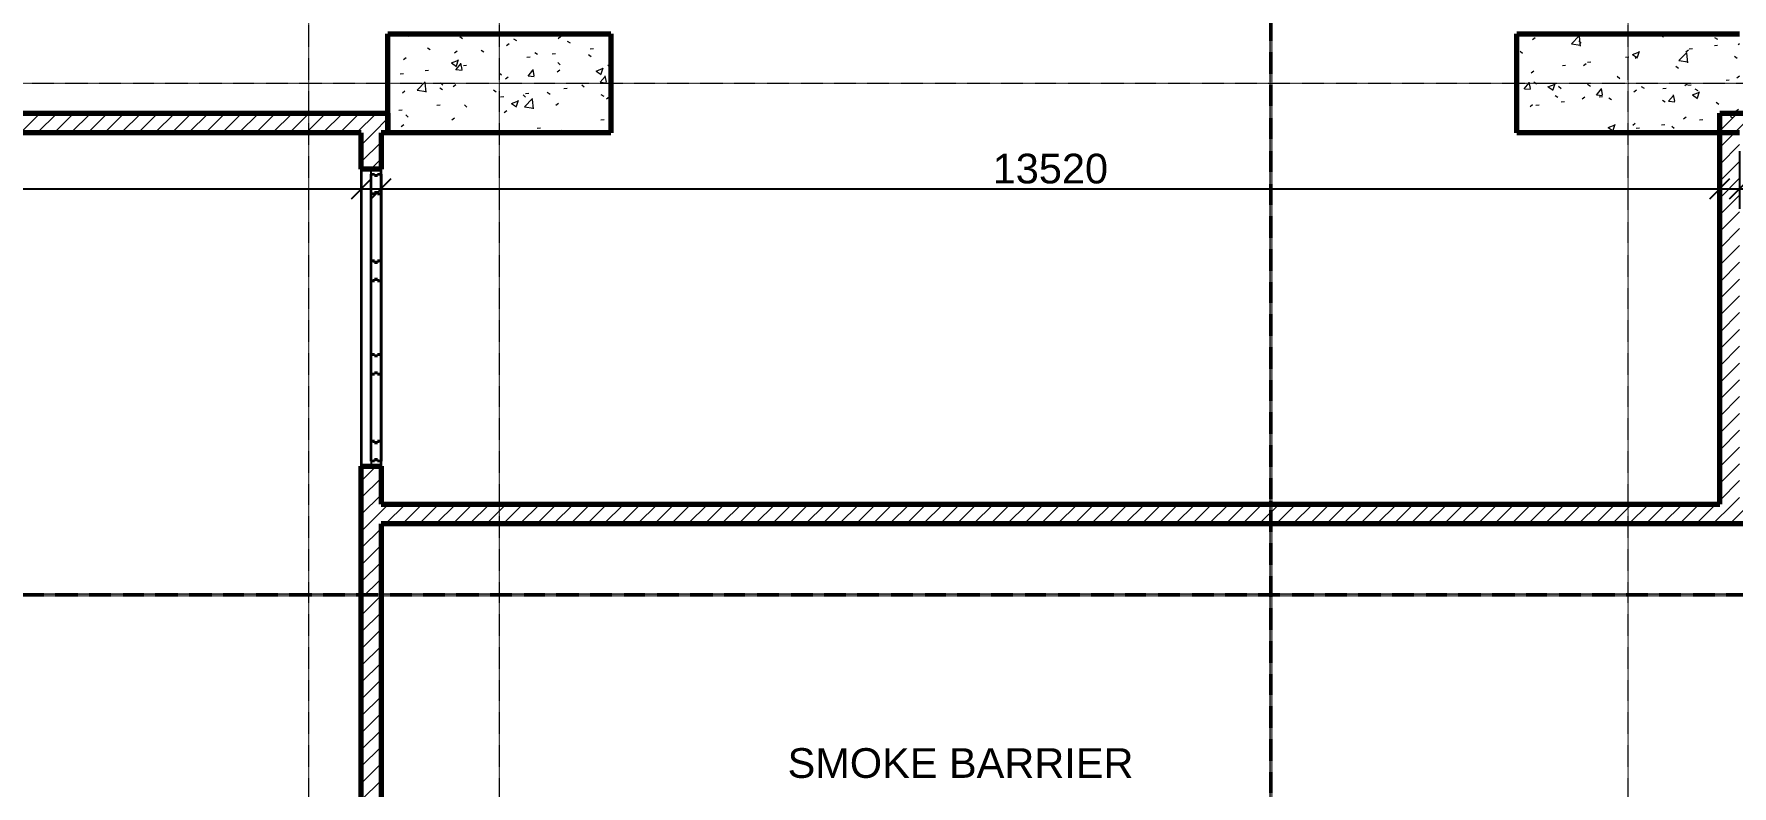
# Model space of a CAD drawing. Header units: millimetres. Extents: x -920231 to -841213, y -17301 to 22361.
# Drawn here: x -897583 to -880432, y -3519 to 4079 of the extents above; entities that cross this region are included whole.
import ezdxf

# ---------------------------------------------------------------- set-up
doc = ezdxf.new("R2010")
doc.units = ezdxf.units.MM
doc.linetypes.add('DPA_Grid _ Level 100', pattern=[10, 5.5, -1.6, 1.3, -1.6])
for name, color, linetype, lineweight in [('A-ANNO-DIMS', 1, 'Continuous', 9), ('A-COLS', 5, 'Continuous', 70), ('A-COLS-E', 1, 'Continuous', 35), ('A-DOOR', 3, 'Continuous', 35), ('A-DOOR-E', 2, 'Continuous', 25), ('A-DOOR-FRAM', 3, 'Continuous', 25), ('A-WALL', 5, 'Continuous', 35), ('A-WALL-PATT', 1, 'Continuous', 35), ('G-ANNO-SECL', 3, 'Continuous', 9), ('G-ANNO-TEXT', 3, 'Continuous', 9), ('S-GRID', 251, 'Continuous', 9), ('WALL-E', 2, 'Continuous', 35)]:
    doc.layers.add(name, color=color, linetype=linetype, lineweight=lineweight)
doc.styles.add('Arial_2', font='arial.ttf', dxfattribs={"height": 300})
doc.dimstyles.new('DPA-DIM-3_0_T-T', dxfattribs={"dimscale": 304.8, "dimtxt": 306.07782, "dimasz": 0.656168, "dimexe": 0.656168, "dimexo": 0.0625, "dimgap": 0.164042, "dimtad": 1, "dimdec": 0, "dimzin": 0, "dimdsep": 46, "dimtxsty": 'Arial_2', "dimblk1": 'OBLIQUE', "dimblk2": 'OBLIQUE', "dimsah": 1, "dimcen": 0.09, "dimdle": 0.656168, "dimadec": 8, "dimazin": 0, "dimtfac": 1, "dimtdec": 4, "dimtix": 1, "dimtmove": 0, "dimatfit": 3, "dimfxl": 1.312336, "dimfxlon": 1, "dimtvp": 1, "dimtolj": 1, "dimtzin": 0, "dimarcsym": 2})
doc.dimstyles.new('DPA-DIM-3_0_T-T_1', dxfattribs={"dimscale": 304.8, "dimtxt": 306.07782, "dimasz": 0.656168, "dimexe": 0.656168, "dimexo": 0.0625, "dimgap": 0.164042, "dimtad": 1, "dimdec": 0, "dimzin": 0, "dimdsep": 46, "dimtxsty": 'Arial_2', "dimblk1": 'OBLIQUE', "dimblk2": 'OBLIQUE', "dimsah": 1, "dimcen": 0.09, "dimdle": 0.656168, "dimadec": 8, "dimazin": 0, "dimtfac": 1, "dimtdec": 4, "dimtix": 1, "dimtmove": 1, "dimatfit": 3, "dimfxl": 1.312336, "dimfxlon": 1, "dimtvp": 1, "dimtolj": 1, "dimtzin": 0, "dimarcsym": 2})
pattern_1 = [(50, (0, 0), (728.7365, -63.75582), [76.2, -838.2]), (355, (0, 0), (-140.9716, 764.2276), [60.96, -670.56]), (100.451, (60.7, -5.3), (587.77, 700.46675), [64.76, -712.36]), (46.184, (0, 203.2), (1084.3162, -168.171), [114.3, -1257.3]), (96.636, (90.4, 189.2), (949.6099, 989.7098), [97.14, -1068.54]), (351.184, (0, 203.2), (949.6206, 989.7012), [91.44, -1005.84]), (21, (101.6, 152.4), (606.45787, -409.06057), [76.2, -838.2]), (326, (101.6, 152.4), (247.20834, 736.7529), [60.96, -670.56]), (71.451, (152.14, 118.3), (853.66825, 327.68547), [64.76, -712.36]), (37.5, (0, 0), (12.35469, 338.22012), [33.528, -628.904, 33.528, -647.192, -673.1]), (37.5, (0, 0), (12.35469, 338.22012), [-1343.152, 33.528, -639.572]), (7.5, (0, 0), (267.27887, 400.72213), [33.528, -354.584, 33.528, -613.664, -256.54]), (7.5, (0, 0), (267.27887, 400.72213), [-1035.304, 33.528, -223.012]), (327.5, (-226.57, 0), (542.36333, -22.915345), [33.528, -220.472, 33.528, -758.952, -1051.56]), (327.5, (-226.57, 0), (542.36333, -22.915345), [-1046.48, 33.528, -1018.032]), (317.5, (-328.17, 0), (592.51696, 101.7071), [33.528, -296.672, 33.528, -492.76, -746.76]), (317.5, (-328.17, 0), (592.51696, 101.7071), [-856.488, 33.528, -713.232])]
pattern_2 = [(45, (0, 0), (-84.852814, 84.852814), [])]

# ---------------------------------------------------------------- blocks, each defined once
blk = doc.blocks.new('A33 - _Wall_ Access Panel 3000 x 3000-18927020-4230-01 ENLARGED MULTI-PURPOSE LEVEL - REFLECTED CEILING PLAN - SHEET 1')
at = {"layer": 'A-DOOR'}
for p, q in [((-572, 0), (-372, 0)), ((-572, -35), (-572, 0)), ((-372, 0), (-372, -35)), ((372, 0), (572, 0)), ((372, -35), (372, 0)), ((572, 0), (572, -35)), ((-1450, 0), (-1250, 0)), ((-1450, -35), (-1450, 0)), ((-1435, -35), (-1450, -35)), ((-1450, -100), (-1450, -65)), ((-1450, -65), (-1435, -65)), ((-1250, -100), (-1450, -100)), ((-1435, -65), (-1435, -35)), ((-1250, -35), (-1265, -35)), ((-1265, -35), (-1265, -65)), ((-1265, -35), (-1250, -35)), ((-1265, -65), (-1265, -35)), ((-1265, -65), (-1250, -65)), ((-1250, -65), (-1265, -65)), ((-1250, 0), (-1250, -35)), ((-1250, -35), (-1250, 0)), ((-1250, 0), (-572, 0)), ((-1250, -65), (-1250, -100)), ((-1250, -100), (-1250, -65)), ((-572, -100), (-1250, -100)), ((-572, 0), (-572, -35)), ((-557, -35), (-572, -35)), ((-572, -35), (-557, -35)), ((-572, -100), (-572, -65)), ((-572, -65), (-557, -65)), ((-557, -65), (-572, -65)), ((-572, -65), (-572, -100)), ((-372, -100), (-572, -100)), ((-557, -65), (-557, -35)), ((-557, -35), (-557, -65)), ((-372, -35), (-387, -35)), ((-387, -35), (-387, -65)), ((-387, -35), (-372, -35)), ((-387, -65), (-387, -35)), ((-387, -65), (-372, -65)), ((-372, -65), (-387, -65)), ((-372, -35), (-372, 0)), ((-372, 0), (372, 0)), ((-372, -65), (-372, -100)), ((-372, -100), (-372, -65)), ((372, -100), (-372, -100)), ((372, 0), (372, -35)), ((387, -35), (372, -35)), ((372, -35), (387, -35)), ((372, -100), (372, -65)), ((372, -65), (387, -65)), ((387, -65), (372, -65)), ((372, -65), (372, -100)), ((572, -100), (372, -100)), ((387, -65), (387, -35)), ((387, -35), (387, -65)), ((572, -35), (557, -35)), ((557, -35), (557, -65)), ((557, -35), (572, -35)), ((557, -65), (557, -35)), ((557, -65), (572, -65)), ((572, -65), (557, -65)), ((572, -35), (572, 0)), ((572, 0), (1250, 0)), ((572, -65), (572, -100)), ((572, -100), (572, -65)), ((1250, -100), (572, -100)), ((1250, 0), (1450, 0)), ((1250, -35), (1250, 0)), ((1250, 0), (1250, -35)), ((1265, -35), (1250, -35)), ((1250, -35), (1265, -35)), ((1250, -100), (1250, -65)), ((1250, -65), (1265, -65)), ((1265, -65), (1250, -65)), ((1250, -65), (1250, -100)), ((1450, -100), (1250, -100)), ((1265, -65), (1265, -35)), ((1265, -35), (1265, -65)), ((1450, -35), (1435, -35)), ((1435, -35), (1435, -65)), ((1435, -65), (1450, -65)), ((1450, 0), (1450, -35)), ((1450, -65), (1450, -100))]:
    blk.add_line(p, q, dxfattribs=at)
at = {"layer": 'A-DOOR-E'}
for p, q in [((-372, 0), (-572, 0)), ((-572, 0), (-572, -35)), ((-372, -35), (-372, 0)), ((372, 0), (372, -35)), ((572, 0), (372, 0)), ((572, -35), (572, 0)), ((-1250, 0), (-1450, 0)), ((-1450, 0), (-1450, -35)), ((-1450, -35), (-1435, -35)), ((-1435, -65), (-1450, -65)), ((-1450, -65), (-1450, -100)), ((-1450, -100), (-1250, -100)), ((-1435, -35), (-1435, -65)), ((-1265, -65), (-1265, -35)), ((-1265, -35), (-1250, -35)), ((-1250, -35), (-1265, -35)), ((-1265, -35), (-1265, -65)), ((-1265, -65), (-1265, -35)), ((-1265, -35), (-1250, -35)), ((-1250, -35), (-1265, -35)), ((-1265, -35), (-1265, -65)), ((-1265, -65), (-1265, -35)), ((-1265, -35), (-1250, -35)), ((-1265, -65), (-1265, -35)), ((-1265, -35), (-1250, -35)), ((-1265, -35), (-1250, -35)), ((-1265, -65), (-1265, -35)), ((-1250, -35), (-1265, -35)), ((-1265, -35), (-1265, -65)), ((-1250, -65), (-1265, -65)), ((-1265, -65), (-1250, -65)), ((-1250, -65), (-1265, -65)), ((-1265, -65), (-1250, -65)), ((-1250, -65), (-1265, -65)), ((-1250, -65), (-1265, -65)), ((-1250, -65), (-1265, -65)), ((-1265, -65), (-1250, -65)), ((-1250, -35), (-1250, 0)), ((-572, 0), (-1250, 0)), ((-1250, 0), (-1250, -35)), ((-1250, -35), (-1250, 0)), ((-1250, 0), (-572, 0)), ((-572, 0), (-1250, 0)), ((-1250, 0), (-1250, -35)), ((-1250, -35), (-1250, 0)), ((-1250, 0), (-572, 0)), ((-1250, -35), (-1250, 0)), ((-1250, 0), (-572, 0)), ((-1250, 0), (-572, 0)), ((-1250, -35), (-1250, 0)), ((-572, 0), (-1250, 0)), ((-1250, 0), (-1250, -35)), ((-1250, -100), (-1250, -65)), ((-1250, -65), (-1250, -100)), ((-1250, -100), (-1250, -65)), ((-1250, -65), (-1250, -100)), ((-1250, -100), (-1250, -65)), ((-1250, -100), (-1250, -65)), ((-1250, -100), (-1250, -65)), ((-1250, -65), (-1250, -100)), ((-1250, -100), (-572, -100)), ((-572, -100), (-1250, -100)), ((-1250, -100), (-572, -100)), ((-572, -100), (-1250, -100)), ((-572, -100), (-1250, -100)), ((-572, -100), (-1250, -100)), ((-1250, -100), (-572, -100)), ((-572, -35), (-572, 0)), ((-572, 0), (-572, -35)), ((-572, -35), (-572, 0)), ((-572, 0), (-572, -35)), ((-572, 0), (-572, -35)), ((-572, 0), (-572, -35)), ((-572, -35), (-572, 0)), ((-572, -35), (-557, -35)), ((-557, -35), (-572, -35)), ((-572, -35), (-557, -35)), ((-557, -35), (-572, -35)), ((-572, -35), (-557, -35)), ((-572, -35), (-557, -35)), ((-572, -35), (-557, -35)), ((-557, -35), (-572, -35)), ((-557, -65), (-572, -65)), ((-572, -65), (-572, -100)), ((-572, -100), (-572, -65)), ((-572, -65), (-557, -65)), ((-557, -65), (-572, -65)), ((-572, -65), (-572, -100)), ((-572, -100), (-572, -65)), ((-572, -65), (-557, -65)), ((-557, -65), (-572, -65)), ((-572, -65), (-572, -100)), ((-557, -65), (-572, -65)), ((-572, -65), (-572, -100)), ((-572, -65), (-572, -100)), ((-557, -65), (-572, -65)), ((-572, -100), (-572, -65)), ((-572, -65), (-557, -65)), ((-572, -100), (-372, -100)), ((-557, -35), (-557, -65)), ((-557, -65), (-557, -35)), ((-557, -35), (-557, -65)), ((-557, -65), (-557, -35)), ((-557, -35), (-557, -65)), ((-557, -35), (-557, -65)), ((-557, -35), (-557, -65)), ((-557, -65), (-557, -35)), ((-387, -65), (-387, -35)), ((-387, -35), (-372, -35)), ((-372, -35), (-387, -35)), ((-387, -35), (-387, -65)), ((-387, -65), (-387, -35)), ((-387, -35), (-372, -35)), ((-372, -35), (-387, -35)), ((-387, -35), (-387, -65)), ((-387, -65), (-387, -35)), ((-387, -35), (-372, -35)), ((-387, -65), (-387, -35)), ((-387, -35), (-372, -35)), ((-387, -35), (-372, -35)), ((-387, -65), (-387, -35)), ((-372, -35), (-387, -35)), ((-387, -35), (-387, -65)), ((-372, -65), (-387, -65)), ((-387, -65), (-372, -65)), ((-372, -65), (-387, -65)), ((-387, -65), (-372, -65)), ((-372, -65), (-387, -65)), ((-372, -65), (-387, -65)), ((-372, -65), (-387, -65)), ((-387, -65), (-372, -65)), ((372, 0), (-372, 0)), ((-372, 0), (-372, -35)), ((-372, -35), (-372, 0)), ((-372, 0), (372, 0)), ((372, 0), (-372, 0)), ((-372, 0), (-372, -35)), ((-372, -35), (-372, 0)), ((-372, 0), (372, 0)), ((-372, -35), (-372, 0)), ((-372, 0), (372, 0)), ((-372, 0), (372, 0)), ((-372, -35), (-372, 0)), ((372, 0), (-372, 0)), ((-372, 0), (-372, -35)), ((-372, -100), (-372, -65)), ((-372, -65), (-372, -100)), ((-372, -100), (-372, -65)), ((-372, -65), (-372, -100)), ((-372, -100), (-372, -65)), ((-372, -100), (-372, -65)), ((-372, -100), (-372, -65)), ((-372, -65), (-372, -100)), ((-372, -100), (372, -100)), ((372, -100), (-372, -100)), ((-372, -100), (372, -100)), ((372, -100), (-372, -100)), ((372, -100), (-372, -100)), ((372, -100), (-372, -100)), ((-372, -100), (372, -100)), ((372, -35), (372, 0)), ((372, 0), (372, -35)), ((372, -35), (372, 0)), ((372, 0), (372, -35)), ((372, 0), (372, -35)), ((372, 0), (372, -35)), ((372, -35), (372, 0)), ((372, -35), (387, -35)), ((387, -35), (372, -35)), ((372, -35), (387, -35)), ((387, -35), (372, -35)), ((372, -35), (387, -35)), ((372, -35), (387, -35)), ((372, -35), (387, -35)), ((387, -35), (372, -35)), ((387, -65), (372, -65)), ((372, -65), (372, -100)), ((372, -100), (372, -65)), ((372, -65), (387, -65)), ((387, -65), (372, -65)), ((372, -65), (372, -100)), ((372, -100), (372, -65)), ((372, -65), (387, -65)), ((387, -65), (372, -65)), ((372, -65), (372, -100)), ((387, -65), (372, -65)), ((372, -65), (372, -100)), ((372, -65), (372, -100)), ((387, -65), (372, -65)), ((372, -100), (372, -65)), ((372, -65), (387, -65)), ((372, -100), (572, -100)), ((387, -35), (387, -65)), ((387, -65), (387, -35)), ((387, -35), (387, -65)), ((387, -65), (387, -35)), ((387, -35), (387, -65)), ((387, -35), (387, -65)), ((387, -35), (387, -65)), ((387, -65), (387, -35)), ((557, -65), (557, -35)), ((557, -35), (572, -35)), ((572, -35), (557, -35)), ((557, -35), (557, -65)), ((557, -65), (557, -35)), ((557, -35), (572, -35)), ((572, -35), (557, -35)), ((557, -35), (557, -65)), ((557, -65), (557, -35)), ((557, -35), (572, -35)), ((557, -65), (557, -35)), ((557, -35), (572, -35)), ((557, -35), (572, -35)), ((557, -65), (557, -35)), ((572, -35), (557, -35)), ((557, -35), (557, -65)), ((572, -65), (557, -65)), ((557, -65), (572, -65)), ((572, -65), (557, -65)), ((557, -65), (572, -65)), ((572, -65), (557, -65)), ((572, -65), (557, -65)), ((572, -65), (557, -65)), ((557, -65), (572, -65)), ((1250, 0), (572, 0)), ((572, 0), (572, -35)), ((572, -35), (572, 0)), ((572, 0), (1250, 0)), ((1250, 0), (572, 0)), ((572, 0), (572, -35)), ((572, -35), (572, 0)), ((572, 0), (1250, 0)), ((572, -35), (572, 0)), ((572, 0), (1250, 0)), ((572, 0), (1250, 0)), ((572, -35), (572, 0)), ((1250, 0), (572, 0)), ((572, 0), (572, -35)), ((572, -100), (572, -65)), ((572, -65), (572, -100)), ((572, -100), (572, -65)), ((572, -65), (572, -100)), ((572, -100), (572, -65)), ((572, -100), (572, -65)), ((572, -100), (572, -65)), ((572, -65), (572, -100)), ((572, -100), (1250, -100)), ((1250, -100), (572, -100)), ((572, -100), (1250, -100)), ((1250, -100), (572, -100)), ((1250, -100), (572, -100)), ((1250, -100), (572, -100)), ((572, -100), (1250, -100)), ((1450, 0), (1250, 0)), ((1250, 0), (1250, -35)), ((1250, -35), (1250, 0)), ((1250, 0), (1250, -35)), ((1250, -35), (1250, 0)), ((1250, 0), (1250, -35)), ((1250, 0), (1250, -35)), ((1250, 0), (1250, -35)), ((1250, -35), (1250, 0)), ((1250, -35), (1265, -35)), ((1265, -35), (1250, -35)), ((1250, -35), (1265, -35)), ((1265, -35), (1250, -35)), ((1250, -35), (1265, -35)), ((1250, -35), (1265, -35)), ((1250, -35), (1265, -35)), ((1265, -35), (1250, -35)), ((1265, -65), (1250, -65)), ((1250, -65), (1250, -100)), ((1250, -100), (1250, -65)), ((1250, -65), (1265, -65)), ((1265, -65), (1250, -65)), ((1250, -65), (1250, -100)), ((1250, -100), (1250, -65)), ((1250, -65), (1265, -65)), ((1265, -65), (1250, -65)), ((1250, -65), (1250, -100)), ((1265, -65), (1250, -65)), ((1250, -65), (1250, -100)), ((1250, -65), (1250, -100)), ((1265, -65), (1250, -65)), ((1250, -100), (1250, -65)), ((1250, -65), (1265, -65)), ((1250, -100), (1450, -100)), ((1265, -35), (1265, -65)), ((1265, -65), (1265, -35)), ((1265, -35), (1265, -65)), ((1265, -65), (1265, -35)), ((1265, -35), (1265, -65)), ((1265, -35), (1265, -65)), ((1265, -35), (1265, -65)), ((1265, -65), (1265, -35)), ((1435, -65), (1435, -35)), ((1435, -35), (1450, -35)), ((1450, -65), (1435, -65)), ((1450, -35), (1450, 0)), ((1450, -100), (1450, -65))]:
    blk.add_line(p, q, dxfattribs=at)
at = {"layer": 'A-DOOR-FRAM'}
for p, q in [((-1500, 0), (-1500, -100)), ((-1450, 0), (-1500, 0)), ((-1500, -100), (-1450, -100)), ((-1450, -35), (-1450, 0)), ((-1435, -35), (-1450, -35)), ((-1450, -65), (-1435, -65)), ((-1450, -100), (-1450, -65)), ((-1435, -65), (-1435, -35)), ((1435, -65), (1435, -35)), ((1435, -35), (1450, -35)), ((1450, -65), (1435, -65)), ((1450, 0), (1500, 0)), ((1450, -35), (1450, 0)), ((1450, -100), (1450, -65)), ((1500, -100), (1450, -100)), ((1500, 0), (1500, -100))]:
    blk.add_line(p, q, dxfattribs=at)
blk = doc.blocks.new('_Oblique')
at = {"color": 0, "linetype": 'ByBlock', "lineweight": -2}
blk.add_line((-0.5, -0.5), (0.5, 0.5), dxfattribs=at)
blk = doc.blocks.new('*D2237')
at = {"layer": 'A-ANNO-DIMS', "color": 0, "lineweight": -2, "transparency": 16777216}
for p, q in [((-35325, -684), (-35325, -1265)), ((-24195, -684), (-24195, -1265)), ((-35525, -1065), (-23995, -1065))]:
    blk.add_line(p, q, dxfattribs=at)
at = {"layer": 'Defpoints', "color": 0, "transparency": 16777216}
for p in [(-35325, -665), (-24195, -665), (-24195, -1065)]:
    blk.add_point(p, dxfattribs=at)
at = {"layer": 'A-ANNO-DIMS', "color": 0, "lineweight": -2, "transparency": 16777216, "xscale": 200, "yscale": 200, "zscale": 200, "rotation": 180}
blk.add_blockref('_Oblique', (-35325, -1065), dxfattribs=at)
at = {"layer": 'A-ANNO-DIMS', "color": 0, "lineweight": -2, "transparency": 16777216, "xscale": 200, "yscale": 200, "zscale": 200}
blk.add_blockref('_Oblique', (-24195, -1065), dxfattribs=at)
at = {"layer": 'A-ANNO-DIMS', "color": 0, "transparency": 16777216, "insert": (-29760, -862), "char_height": 300, "width": 1384.41, "attachment_point": 5, "style": 'Arial_2'}
blk.add_mtext('\\A1;11130', dxfattribs=at)
blk = doc.blocks.new('*D2239')
at = {"layer": 'A-ANNO-DIMS', "color": 0, "lineweight": -2, "transparency": 16777216}
for p, q in [((-23995, -684), (-23995, -1265)), ((-10475, -684), (-10475, -1265)), ((-24195, -1065), (-10275, -1065))]:
    blk.add_line(p, q, dxfattribs=at)
at = {"layer": 'Defpoints', "color": 0, "transparency": 16777216}
for p in [(-23995, -665), (-10475, -665), (-10475, -1065)]:
    blk.add_point(p, dxfattribs=at)
at = {"layer": 'A-ANNO-DIMS', "color": 0, "lineweight": -2, "transparency": 16777216, "xscale": 200, "yscale": 200, "zscale": 200, "rotation": 180}
blk.add_blockref('_Oblique', (-23995, -1065), dxfattribs=at)
at = {"layer": 'A-ANNO-DIMS', "color": 0, "lineweight": -2, "transparency": 16777216, "xscale": 200, "yscale": 200, "zscale": 200}
blk.add_blockref('_Oblique', (-10475, -1065), dxfattribs=at)
at = {"layer": 'A-ANNO-DIMS', "color": 0, "transparency": 16777216, "insert": (-17235, -862), "char_height": 300, "width": 1384.41, "attachment_point": 5, "style": 'Arial_2'}
blk.add_mtext('\\A1;13520', dxfattribs=at)
blk = doc.blocks.new('*D2240')
at = {"layer": 'A-ANNO-DIMS', "color": 0, "lineweight": -2, "transparency": 16777216}
for p, q in [((-10475, -684), (-10475, -1265)), ((-10275, -684), (-10275, -1265)), ((-10675, -1065), (-10075, -1065))]:
    blk.add_line(p, q, dxfattribs=at)
at = {"layer": 'Defpoints', "color": 0, "transparency": 16777216}
for p in [(-10475, -665), (-10275, -665), (-10275, -1065)]:
    blk.add_point(p, dxfattribs=at)
at = {"layer": 'A-ANNO-DIMS', "color": 0, "lineweight": -2, "transparency": 16777216, "xscale": 200, "yscale": 200, "zscale": 200, "rotation": 180}
blk.add_blockref('_Oblique', (-10475, -1065), dxfattribs=at)
at = {"layer": 'A-ANNO-DIMS', "color": 0, "lineweight": -2, "transparency": 16777216, "xscale": 200, "yscale": 200, "zscale": 200}
blk.add_blockref('_Oblique', (-10275, -1065), dxfattribs=at)
at = {"layer": 'A-ANNO-DIMS', "color": 0, "transparency": 16777216, "insert": (-10137, -376), "char_height": 300, "width": 830.65, "attachment_point": 1, "line_spacing_factor": 0.941778, "style": 'Arial_2'}
blk.add_mtext('\\A1;200', dxfattribs=at)
blk = doc.blocks.new('*D2241')
at = {"layer": 'A-ANNO-DIMS', "color": 0, "lineweight": -2, "transparency": 16777216}
for p, q in [((-10275, -684), (-10275, -1265)), ((-1125, -684), (-1125, -1265)), ((-10475, -1065), (-925, -1065))]:
    blk.add_line(p, q, dxfattribs=at)
at = {"layer": 'Defpoints', "color": 0, "transparency": 16777216}
for p in [(-10275, -665), (-1125, -665), (-1125, -1065)]:
    blk.add_point(p, dxfattribs=at)
at = {"layer": 'A-ANNO-DIMS', "color": 0, "lineweight": -2, "transparency": 16777216, "xscale": 200, "yscale": 200, "zscale": 200, "rotation": 180}
blk.add_blockref('_Oblique', (-10275, -1065), dxfattribs=at)
at = {"layer": 'A-ANNO-DIMS', "color": 0, "lineweight": -2, "transparency": 16777216, "xscale": 200, "yscale": 200, "zscale": 200}
blk.add_blockref('_Oblique', (-1125, -1065), dxfattribs=at)
at = {"layer": 'A-ANNO-DIMS', "color": 0, "transparency": 16777216, "insert": (-5700, -862), "char_height": 300, "width": 1107.53, "attachment_point": 5, "style": 'Arial_2'}
blk.add_mtext('\\A1;9150', dxfattribs=at)
blk = doc.blocks.new('*U2141')
at = {"layer": 'S-GRID', "linetype": 'DPA_Grid _ Level 100'}
for p, q in [((-24723, -20855.1), (-24723, 16910.1)), ((-22800, -20855.1), (-22800, 16910.1)), ((-11400, -20855.1), (-11400, 16910.1)), ((24628.5, 0), (-48793, 0))]:
    blk.add_line(p, q, dxfattribs=at)
at = {"layer": 'A-ANNO-DIMS'}
dim = blk.add_linear_dim(base=(-10275, -1065.2), p1=(-10475, -665.2), p2=(-10275, -665.2), dimstyle='DPA-DIM-3_0_T-T_1', override={"dimpost": '<>', "dimfxl": 200}, dxfattribs=at)
dim.commit()
dim.dimension.update_dxf_attribs({"geometry": '*D2240', "text_midpoint": (-9722.1, -825.7), "dimtype": 160})
for base, p1, p2, override, picture, middle in [((-24195, -1065.2), (-35325, -665.2), (-24195, -665.2), {"dimpost": '<>', "dimfxl": 11130}, '*D2237', (-29760, -861.9)), ((-10475, -1065.2), (-23995, -665.2), (-10475, -665.2), {"dimpost": '<>', "dimfxl": 13520}, '*D2239', (-17235, -861.9)), ((-1125, -1065.2), (-10275, -665.2), (-1125, -665.2), {"dimpost": '<>', "dimfxl": 9150}, '*D2241', (-5700, -862))]:
    dim = blk.add_linear_dim(base=base, p1=p1, p2=p2, dimstyle='DPA-DIM-3_0_T-T', override=override, dxfattribs=at)
    dim.commit()
    dim.dimension.update_dxf_attribs({"geometry": picture, "text_midpoint": middle})

msp = doc.modelspace()

# ---------------------------------------------------------------- hatches: boundary and pattern name
at = {"layer": 'A-COLS-E', "lineweight": 9}
h = msp.add_hatch(dxfattribs=at)
h.set_pattern_fill('FP_1', color=256, style=0, pattern_type=2)
h.set_pattern_definition(pattern_1)
h.paths.add_polyline_path([(-891757, 3079), (-891757, 4079), (-894007, 4079), (-894007, 3079), (-893391, 3079)])
h = msp.add_hatch(dxfattribs=at)
h.set_pattern_fill('FP_1', color=256, style=0, pattern_type=2)
h.set_pattern_definition(pattern_1)
h.paths.add_polyline_path([(-880357, 3079), (-880357, 4079), (-882607, 4079), (-882607, 3079)])
at = {"layer": 'A-WALL-PATT', "lineweight": 9}
h = msp.add_hatch(dxfattribs=at)
h.set_pattern_fill('FP_2', color=256, style=0, pattern_type=2)
h.set_pattern_definition(pattern_2)
h.paths.add_polyline_path([(-894540, 3079), (-894007, 3079), (-894007, 3279), (-903157, 3279), (-903157, 3079), (-895689, 3079)])
h = msp.add_hatch(dxfattribs=at)
h.set_pattern_fill('FP_2', color=256, style=0, pattern_type=2)
h.set_pattern_definition(pattern_2)
h.paths.add_polyline_path([(-871207, 3079), (-871207, 3279), (-880557, 3279), (-880557, 3079), (-872704, 3079)])
h = msp.add_hatch(dxfattribs=at)
h.set_pattern_fill('FP_2', color=256, style=0, pattern_type=2)
h.set_pattern_definition(pattern_2)
h.paths.add_polyline_path([(-894077, -7256), (-894077, -286), (-894277, -286), (-894277, -7256), (-894177, -7256)])
h.paths.add_polyline_path([(-894077, 2714), (-894077, 3079), (-894277, 3079), (-894277, 2714), (-894177, 2714)])
h = msp.add_hatch(dxfattribs=at)
h.set_pattern_fill('FP_2', color=256, style=0, pattern_type=2)
h.set_pattern_definition(pattern_2)
h.paths.add_polyline_path([(-880357, -671), (-880357, 3079), (-880557, 3079), (-880557, -671)])
h = msp.add_hatch(dxfattribs=at)
h.set_pattern_fill('FP_2', color=256, style=0, pattern_type=2)
h.set_pattern_definition(pattern_2)
h.paths.add_polyline_path([(-875002, -871), (-874987, -871), (-874787, -671), (-894077, -671), (-894077, -871), (-876151, -871)])

# ---------------------------------------------------------------- linework, layer by layer
at = {"layer": 'A-COLS'}
for p, q in [((-894007, 3079), (-894007, 4079)), ((-894007, 4079), (-891757, 4079)), ((-891757, 4079), (-891757, 3079)), ((-882607, 3079), (-882607, 4079)), ((-882607, 4079), (-880357, 4079)), ((-891757, 3079), (-894007, 3079)), ((-880357, 3079), (-882607, 3079))]:
    msp.add_line(p, q, dxfattribs=at)
at = {"layer": 'A-WALL', "color": 7, "lineweight": 70}
for p, q in [((-903157, 3279), (-894007, 3279)), ((-894007, 3279), (-894007, 3079)), ((-880557, 3079), (-880557, 3279)), ((-880557, 3279), (-871207, 3279)), ((-894277, 3079), (-903157, 3079)), ((-894277, 2714), (-894277, 3079)), ((-894077, 3079), (-894077, 2714)), ((-894007, 3079), (-894077, 3079)), ((-880557, -671), (-880557, 3079)), ((-894177, 2714), (-894277, 2714)), ((-894077, 2714), (-894177, 2714)), ((-894277, -7256), (-894277, -286)), ((-894277, -286), (-894177, -286)), ((-894177, -286), (-894077, -286)), ((-894077, -286), (-894077, -671)), ((-894077, -671), (-880557, -671)), ((-874987, -871), (-894077, -871)), ((-894077, -871), (-894077, -7256))]:
    msp.add_line(p, q, dxfattribs=at)
at = {"layer": 'G-ANNO-SECL', "linetype": 'DPA_Grid _ Level 100', "lineweight": 50}
for p, q in [((-885090, 20550), (-885090, -7381)), ((-918400, -1588), (-846032, -1588))]:
    msp.add_line(p, q, dxfattribs=at)
at = {"layer": 'WALL-E'}
for p, q in [((-894077, 2714), (-894277, 2714)), ((-894277, 2714), (-894277, -286)), ((-894077, -286), (-894077, 2714)), ((-894077, -286), (-894277, -286))]:
    msp.add_line(p, q, dxfattribs=at)

# ---------------------------------------------------------------- block references
msp.add_blockref('*U2141', (-870082, 3579))
at = {"layer": 'A-DOOR-E', "rotation": 90}
msp.add_blockref('A33 - _Wall_ Access Panel 3000 x 3000-18927020-4230-01 ENLARGED MULTI-PURPOSE LEVEL - REFLECTED CEILING PLAN - SHEET 1', (-894177, 1214), dxfattribs=at)

# ---------------------------------------------------------------- texts
at = {"layer": 'G-ANNO-TEXT', "color": 7, "insert": (-889971, -3136), "char_height": 300, "width": 4433.33, "attachment_point": 1, "style": 'Arial_2'}
msp.add_mtext('SMOKE BARRIER ', dxfattribs=at)

doc.saveas('drawing.dxf')
